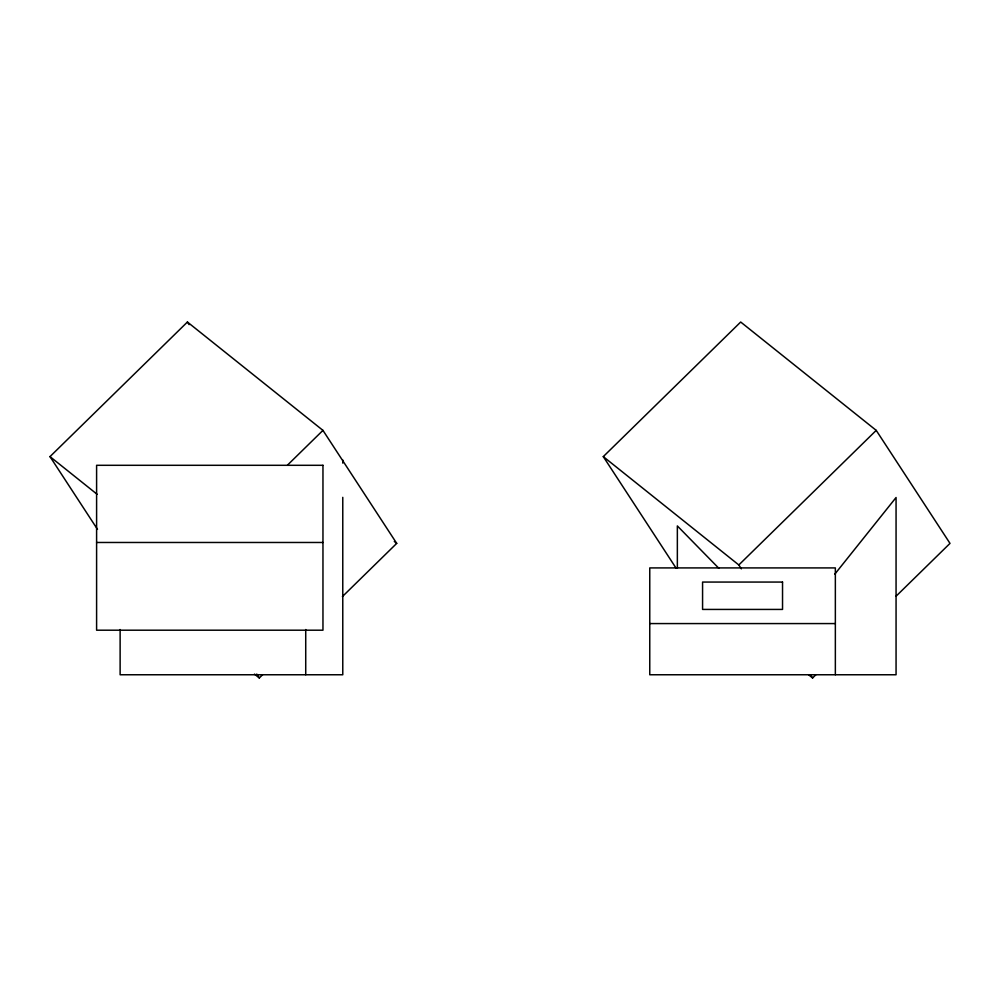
<?xml version="1.0" encoding="UTF-8"?>
<svg xmlns="http://www.w3.org/2000/svg" width="1000" height="1000" viewBox="0 0 1000 1000"><rect width="100%" height="100%" fill="white"/><g stroke="black" fill="none" stroke-linecap="round" stroke-linejoin="round"><path stroke-width="1.5" d="M834.837 574.113L896.062 497.512L896.062 674.762L649.762 674.762L649.762 567.913L835.35 567.913L835.35 674.762M97.487 529.35L50 456.613L187.413 322.025L322.95 430.375L396.712 543.387L342.413 596.575M287.488 465.112L322.95 430.375M254.462 674.1L259.312 677.975L262.638 674.712M676.2 568.325L603.288 456.613L740.688 322.025L876.225 430.375L950 543.387L896.062 596.213M741.35 568.837L738.825 564.963L876.225 430.375M808.575 674.762L812.588 677.975L815.863 674.762M96.6 542.475L322.962 542.475M649.762 623.575L835.35 623.575M603.288 456.613L738.825 564.963M394.3 541.462L396.712 543.387M50 456.613L97.2 494.338M718.763 568.212L677.35 525.925L677.35 568.337M810.5 674.762L812.588 677.975M187.413 322.025L189.112 324.625M256.762 674.075L259.312 677.975M342.775 460L342.775 463.113M342.775 497.35L342.775 674.762L120.125 674.762L120.125 629.538M305.725 629.538L305.725 674.762M322.962 465.3L96.6 465.3L96.6 630.2L322.962 630.2L322.962 465.3M782.537 582.062L702.575 582.062L702.575 609.425L782.537 609.425L782.537 582.062"/></g></svg>
